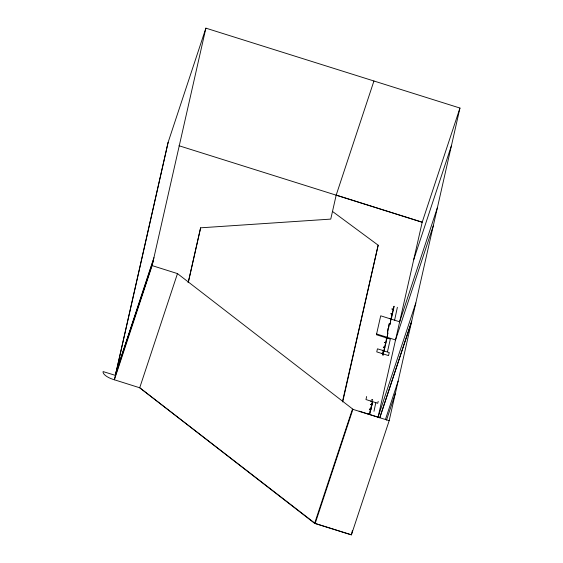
<?xml version="1.0" encoding="UTF-8"?>
<svg xmlns="http://www.w3.org/2000/svg" width="563" height="563" viewBox="0 0 563 563"><rect width="100%" height="100%" fill="white"/><g stroke="black" fill="none" stroke-linecap="round" stroke-linejoin="round"><path stroke-width="0.84" d="M373.98 411.328L375.817 402.665M394.621 320.164L397.372 307.299M205.889 28.15L168.126 142.326L114.366 379.779L139.715 387.773L315.174 523.421L352.938 409.245L177.472 273.597L152.123 265.602L205.889 28.15L459.95 108.047L389.174 420.674L351.411 534.85L314.661 523.379L139.715 387.773L177.472 273.597M168.126 142.326L115.457 375.092L153.185 260.908M188.218 282.57L200.618 227.818L330.755 219.106L336.195 195.101L422.194 222.223L378.062 417.141L359.145 411.173M188.204 282.696L200.618 227.818M314.731 523.076L352.424 409.202L389.174 420.674M342.698 401.855L378.167 245.194L332.487 211.449M366.654 396.5L365.964 399.554L377.752 403.27L378.181 401.363M372.129 400.194L372.256 399.646M382.924 352.522L383.051 351.966M369.448 414.262L370.496 409.646L370.06 411.426M370.531 409.498L371.573 404.881M371.608 404.727L372.312 401.637L370.904 401.109L372.312 401.637M382.826 355.056L383.072 353.951L381.693 353.304L383.635 354.05M384.325 350.995L382.333 350.496L389.237 352.544L388.547 355.598L376.753 351.875L377.449 348.828L383.804 350.749L384.501 347.66M384.536 347.505L385.578 342.888M385.613 342.74L386.661 338.124M391.011 318.897L392.059 314.288M392.087 314.133L393.136 309.516M393.171 309.361L393.868 306.272M369.729 414.431L368.237 414.044L369.729 414.431L372.622 401.651L370.355 411.518M383.086 355.302L383.403 353.895L381.911 353.501L383.072 353.951M386.971 338.138L385.514 337.596L386.971 338.138L384.057 350.995L382.636 350.299L383.804 350.749M391.292 319.066L389.835 318.531L391.292 319.066L394.184 306.293M387.457 351.798L390.328 339.116L376.429 334.732L380.708 315.815L399.653 321.79L437.409 207.613M352.375 530.592L351.411 534.85L314.689 523.266M342.424 401.757L378.167 245.194M116.189 371.854L153.952 257.678M115.366 375.366L153.213 260.915M152.123 265.602L114.366 379.779L112.924 379.321A11.612 4.384 18.3 0 1 103.092 371.58L115.394 375.373M336.174 195.171L373.938 80.995M459.95 108.047L422.194 222.223L178.992 145.74M413.699 259.733L451.463 145.557M433.299 225.763L395.543 339.946L376.598 333.972M378.062 417.141L415.825 302.964M379.736 417.795L411.715 321.121M379.842 417.725L411.539 321.881M385.458 419.414L398.14 381.081M386.521 420.097L395.339 393.424M382.432 352.037L383.6 352.403M371.643 399.709L372.812 400.082M369.349 409.125L370.806 409.667L369.349 409.125M370.433 404.354L371.876 404.896L370.433 404.354M383.354 347.132L384.81 347.674L383.354 347.132M384.438 342.367L385.894 342.909L384.438 342.367M390.912 313.76L392.369 314.302L390.912 313.76M391.989 308.996L393.446 309.53L391.989 308.996M388.181 328.37L387.464 332.944L388.181 328.37M389.223 323.774L388.505 328.349L389.223 323.774M387.851 332.86L387.189 337.167L387.851 332.86M390.771 319.946L390.117 324.26L390.771 319.946"/></g></svg>
